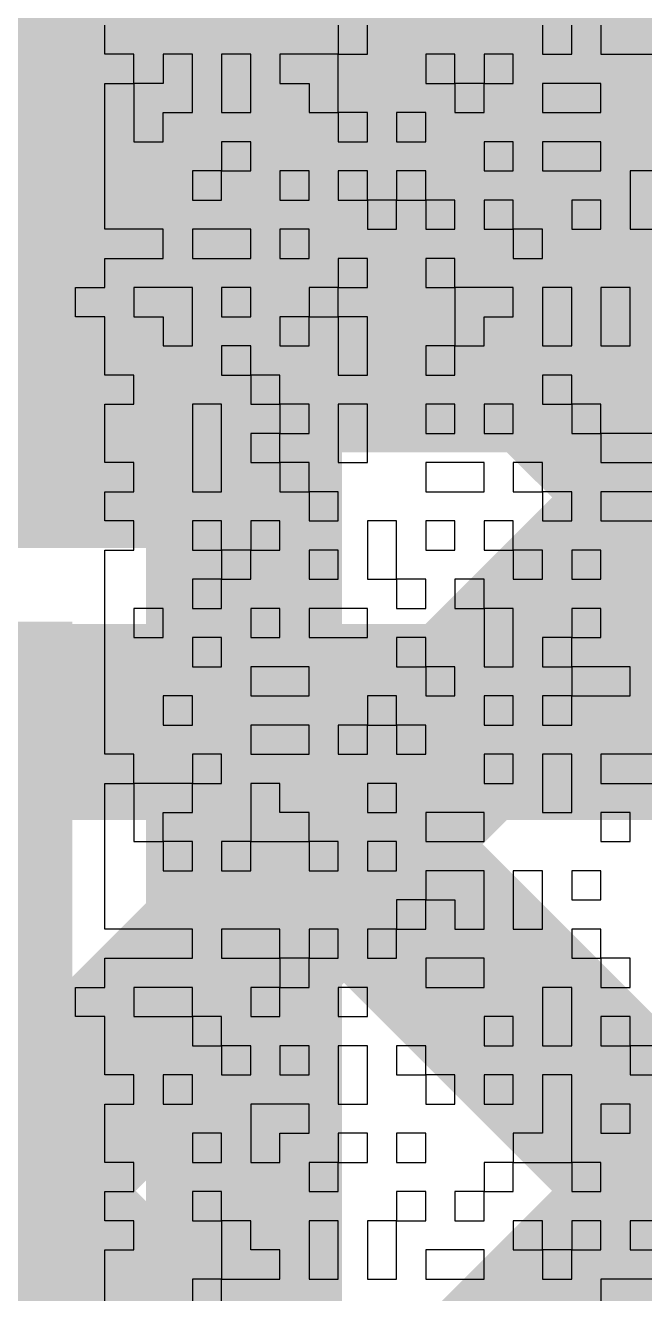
# Model space of a CAD drawing. Header units: millimetres. Extents: x 3.06 to 5.82, y 1.29 to 3.84.
# Drawn here: x 4.5691 to 4.5943, y 1.9333 to 1.985 of the extents above; entities that cross this region are included whole.
import ezdxf

# ---------------------------------------------------------------- set-up
doc = ezdxf.new("R2010")
doc.units = ezdxf.units.MM
doc.header["$MEASUREMENT"] = 0
for name, color, linetype in [('BottomLayer', 5, 'Continuous'), ('TopLayer', 1, 'Continuous'), ('TopOverlay', 2, 'Continuous'), ('TopSolder', 216, 'Continuous')]:
    doc.layers.add(name, color=color, linetype=linetype)

# ---------------------------------------------------------------- blocks, each defined once
blk = doc.blocks.new('COM_11821_59')
at = {"layer": 'TopSolder'}
for points in [[(0.129984, 0.023685), (0.062929, 0.023685), (0.129984, -0.023685), (0.062929, -0.023685)], [(0.129984, -0.039307), (0.062929, -0.039307), (0.129984, -0.086677), (0.062929, -0.086677)]]:
    blk.add_solid(points, dxfattribs=at)

msp = doc.modelspace()

# ---------------------------------------------------------------- linework, layer by layer
at = {"layer": 'BottomLayer'}
for points, const_width in [([(4.48937, 1.978598), (4.747402, 1.978598)], 0.022), ([(4.51848, 1.956598), (4.738289, 1.956598)], 0.008), ([(4.538438, 1.908), (4.587036, 1.956598)], 0.008), ([(4.548786, 1.956598), (5.014384, 1.491)], 0.008), ([(4.565, 1.906278), (4.615321, 1.956598)], 0.008), ([(4.57707, 1.956598), (5.022308, 1.511361)], 0.008)]:
    msp.add_lwpolyline(points, dxfattribs=dict(at, const_width=const_width))
at = {"layer": 'BottomLayer', "const_width": 0.004}
for points in [[(4.57507, 1.956598, 1), (4.57907, 1.956598, 1)], [(4.585037, 1.956598, 1), (4.589036, 1.956598, 1)]]:
    msp.add_lwpolyline(points, format="xyb", close=True, dxfattribs=at)
at = {"layer": 'TopLayer', "const_width": 0.008}
for points in [[(4.577984, 1.975831), (4.580154, 1.978)], [(4.577984, 1.978), (4.620887, 1.978)], [(4.577984, 1.969315), (4.577984, 1.978)], [(4.577984, 1.947546), (4.608438, 1.978)], [(4.583953, 1.978), (4.627, 1.934953)], [(4.496929, 1.969315), (4.577984, 1.969315)], [(4.577984, 1.919262), (4.627, 1.968278)], [(4.496929, 1.967693), (4.577984, 1.967693)], [(4.577984, 1.906323), (4.577984, 1.967693)], [(4.577984, 1.955684), (4.627, 1.906669)]]:
    msp.add_lwpolyline(points, dxfattribs=at)
at = {"layer": 'TopLayer', "const_width": 0.004}
for points in [[(4.575984, 1.978, 1), (4.579984, 1.978, 1)], [(4.575984, 1.978, 1), (4.579984, 1.978, 1)], [(4.578154, 1.978, 1), (4.582154, 1.978, 1)], [(4.581953, 1.978, 1), (4.585953, 1.978, 1)], [(4.575984, 1.975831, 1), (4.579984, 1.975831, 1)], [(4.575984, 1.969315, 1), (4.579984, 1.969315, 1)], [(4.575984, 1.969315, 1), (4.579984, 1.969315, 1)], [(4.575984, 1.967693, 1), (4.579984, 1.967693, 1)], [(4.575984, 1.967693, 1), (4.579984, 1.967693, 1)], [(4.575984, 1.955684, 1), (4.579984, 1.955684, 1)], [(4.575984, 1.947546, 1), (4.579984, 1.947546, 1)]]:
    msp.add_lwpolyline(points, format="xyb", close=True, dxfattribs=at)
at = {"layer": 'TopOverlay'}
for p, q in [((4.57231, 1.983827), (4.57231, 1.985016)), ((4.581824, 1.985016), (4.581824, 1.983827)), ((4.583013, 1.983827), (4.583013, 1.985016)), ((4.590149, 1.985016), (4.590149, 1.983827)), ((4.591338, 1.983827), (4.591338, 1.985016)), ((4.592528, 1.985016), (4.592528, 1.983827)), ((4.573499, 1.983827), (4.57231, 1.983827)), ((4.573499, 1.982637), (4.573499, 1.983827)), ((4.575878, 1.983827), (4.574689, 1.983827)), ((4.574689, 1.983827), (4.574689, 1.982637)), ((4.575878, 1.982637), (4.575878, 1.983827)), ((4.578256, 1.983827), (4.577067, 1.983827)), ((4.577067, 1.983827), (4.577067, 1.982637)), ((4.578256, 1.982637), (4.578256, 1.983827)), ((4.581824, 1.983827), (4.579446, 1.983827)), ((4.579446, 1.983827), (4.579446, 1.982637)), ((4.581824, 1.983827), (4.583013, 1.983827)), ((4.581824, 1.982637), (4.581824, 1.983827)), ((4.586581, 1.983827), (4.585392, 1.983827)), ((4.585392, 1.983827), (4.585392, 1.982637)), ((4.586581, 1.982637), (4.586581, 1.983827)), ((4.58896, 1.983827), (4.587771, 1.983827)), ((4.587771, 1.983827), (4.587771, 1.982637)), ((4.58896, 1.982637), (4.58896, 1.983827)), ((4.590149, 1.983827), (4.591338, 1.983827)), ((4.592528, 1.983827), (4.594906, 1.983827)), ((4.57231, 1.981448), (4.57231, 1.982637)), ((4.57231, 1.982637), (4.573499, 1.982637)), ((4.573499, 1.982637), (4.573499, 1.981448)), ((4.574689, 1.982637), (4.573499, 1.982637)), ((4.575878, 1.981448), (4.575878, 1.982637)), ((4.577067, 1.982637), (4.577067, 1.981448)), ((4.578256, 1.981448), (4.578256, 1.982637)), ((4.579446, 1.982637), (4.580635, 1.982637)), ((4.580635, 1.982637), (4.580635, 1.981448)), ((4.581824, 1.981448), (4.581824, 1.982637)), ((4.585392, 1.982637), (4.586581, 1.982637)), ((4.586581, 1.982637), (4.586581, 1.981448)), ((4.587771, 1.982637), (4.586581, 1.982637)), ((4.587771, 1.982637), (4.58896, 1.982637)), ((4.587771, 1.981448), (4.587771, 1.982637)), ((4.592528, 1.982637), (4.590149, 1.982637)), ((4.590149, 1.982637), (4.590149, 1.981448)), ((4.592528, 1.981448), (4.592528, 1.982637)), ((4.57231, 1.980259), (4.57231, 1.981448)), ((4.573499, 1.981448), (4.573499, 1.980259)), ((4.574689, 1.980259), (4.574689, 1.981448)), ((4.574689, 1.981448), (4.575878, 1.981448)), ((4.577067, 1.981448), (4.578256, 1.981448)), ((4.580635, 1.981448), (4.581824, 1.981448)), ((4.581824, 1.981448), (4.581824, 1.980259)), ((4.583013, 1.981448), (4.581824, 1.981448)), ((4.583013, 1.980259), (4.583013, 1.981448)), ((4.585392, 1.981448), (4.584203, 1.981448)), ((4.584203, 1.981448), (4.584203, 1.980259)), ((4.585392, 1.980259), (4.585392, 1.981448)), ((4.586581, 1.981448), (4.587771, 1.981448)), ((4.590149, 1.981448), (4.592528, 1.981448)), ((4.57231, 1.97907), (4.57231, 1.980259)), ((4.573499, 1.980259), (4.574689, 1.980259)), ((4.578256, 1.980259), (4.577067, 1.980259)), ((4.577067, 1.980259), (4.577067, 1.97907)), ((4.578256, 1.97907), (4.578256, 1.980259)), ((4.581824, 1.980259), (4.583013, 1.980259)), ((4.584203, 1.980259), (4.585392, 1.980259)), ((4.58896, 1.980259), (4.587771, 1.980259)), ((4.587771, 1.980259), (4.587771, 1.97907)), ((4.58896, 1.97907), (4.58896, 1.980259)), ((4.592528, 1.980259), (4.590149, 1.980259)), ((4.590149, 1.980259), (4.590149, 1.97907)), ((4.592528, 1.97907), (4.592528, 1.980259)), ((4.57231, 1.97788), (4.57231, 1.97907)), ((4.577067, 1.97907), (4.575878, 1.97907)), ((4.575878, 1.97907), (4.575878, 1.97788)), ((4.577067, 1.97907), (4.578256, 1.97907)), ((4.577067, 1.97788), (4.577067, 1.97907)), ((4.580635, 1.97907), (4.579446, 1.97907)), ((4.579446, 1.97907), (4.579446, 1.97788)), ((4.580635, 1.97788), (4.580635, 1.97907)), ((4.583013, 1.97907), (4.581824, 1.97907)), ((4.581824, 1.97907), (4.581824, 1.97788)), ((4.583013, 1.97788), (4.583013, 1.97907)), ((4.585392, 1.97907), (4.584203, 1.97907)), ((4.584203, 1.97907), (4.584203, 1.97788)), ((4.585392, 1.97788), (4.585392, 1.97907)), ((4.587771, 1.97907), (4.58896, 1.97907)), ((4.590149, 1.97907), (4.592528, 1.97907)), ((4.594906, 1.97907), (4.593717, 1.97907)), ((4.593717, 1.97907), (4.593717, 1.97788)), ((4.57231, 1.976691), (4.57231, 1.97788)), ((4.575878, 1.97788), (4.577067, 1.97788)), ((4.579446, 1.97788), (4.580635, 1.97788)), ((4.581824, 1.97788), (4.583013, 1.97788)), ((4.583013, 1.97788), (4.583013, 1.976691)), ((4.584203, 1.97788), (4.583013, 1.97788)), ((4.584203, 1.97788), (4.585392, 1.97788)), ((4.584203, 1.976691), (4.584203, 1.97788)), ((4.585392, 1.97788), (4.585392, 1.976691)), ((4.586581, 1.97788), (4.585392, 1.97788)), ((4.586581, 1.976691), (4.586581, 1.97788)), ((4.58896, 1.97788), (4.587771, 1.97788)), ((4.587771, 1.97788), (4.587771, 1.976691)), ((4.58896, 1.976691), (4.58896, 1.97788)), ((4.592528, 1.97788), (4.591338, 1.97788)), ((4.591338, 1.97788), (4.591338, 1.976691)), ((4.592528, 1.976691), (4.592528, 1.97788)), ((4.593717, 1.97788), (4.593717, 1.976691)), ((4.574689, 1.976691), (4.57231, 1.976691)), ((4.574689, 1.975502), (4.574689, 1.976691)), ((4.578256, 1.976691), (4.575878, 1.976691)), ((4.575878, 1.976691), (4.575878, 1.975502)), ((4.578256, 1.975502), (4.578256, 1.976691)), ((4.580635, 1.976691), (4.579446, 1.976691)), ((4.579446, 1.976691), (4.579446, 1.975502)), ((4.580635, 1.975502), (4.580635, 1.976691)), ((4.583013, 1.976691), (4.584203, 1.976691)), ((4.585392, 1.976691), (4.586581, 1.976691)), ((4.587771, 1.976691), (4.58896, 1.976691)), ((4.58896, 1.976691), (4.58896, 1.975502)), ((4.590149, 1.976691), (4.58896, 1.976691)), ((4.590149, 1.975502), (4.590149, 1.976691)), ((4.591338, 1.976691), (4.592528, 1.976691)), ((4.593717, 1.976691), (4.594906, 1.976691)), ((4.57231, 1.974312), (4.57231, 1.975502)), ((4.57231, 1.975502), (4.574689, 1.975502)), ((4.575878, 1.975502), (4.578256, 1.975502)), ((4.579446, 1.975502), (4.580635, 1.975502)), ((4.583013, 1.975502), (4.581824, 1.975502)), ((4.581824, 1.975502), (4.581824, 1.974312)), ((4.583013, 1.974312), (4.583013, 1.975502)), ((4.586581, 1.975502), (4.585392, 1.975502)), ((4.585392, 1.975502), (4.585392, 1.974312)), ((4.586581, 1.974312), (4.586581, 1.975502)), ((4.58896, 1.975502), (4.590149, 1.975502)), ((4.571121, 1.973123), (4.571121, 1.974312)), ((4.571121, 1.974312), (4.57231, 1.974312)), ((4.575878, 1.974312), (4.573499, 1.974312)), ((4.573499, 1.974312), (4.573499, 1.973123)), ((4.575878, 1.973123), (4.575878, 1.974312)), ((4.578256, 1.974312), (4.577067, 1.974312)), ((4.577067, 1.974312), (4.577067, 1.973123)), ((4.578256, 1.973123), (4.578256, 1.974312)), ((4.581824, 1.974312), (4.580635, 1.974312)), ((4.580635, 1.974312), (4.580635, 1.973123)), ((4.581824, 1.974312), (4.583013, 1.974312)), ((4.581824, 1.973123), (4.581824, 1.974312)), ((4.585392, 1.974312), (4.586581, 1.974312)), ((4.586581, 1.974312), (4.586581, 1.973123)), ((4.58896, 1.974312), (4.586581, 1.974312)), ((4.58896, 1.973123), (4.58896, 1.974312)), ((4.591338, 1.974312), (4.590149, 1.974312)), ((4.590149, 1.974312), (4.590149, 1.973123)), ((4.591338, 1.973123), (4.591338, 1.974312)), ((4.593717, 1.974312), (4.592528, 1.974312)), ((4.592528, 1.974312), (4.592528, 1.973123)), ((4.593717, 1.973123), (4.593717, 1.974312)), ((4.57231, 1.973123), (4.571121, 1.973123)), ((4.57231, 1.971934), (4.57231, 1.973123)), ((4.573499, 1.973123), (4.574689, 1.973123)), ((4.574689, 1.973123), (4.574689, 1.971934)), ((4.575878, 1.971934), (4.575878, 1.973123)), ((4.577067, 1.973123), (4.578256, 1.973123)), ((4.580635, 1.973123), (4.579446, 1.973123)), ((4.579446, 1.973123), (4.579446, 1.971934)), ((4.580635, 1.971934), (4.580635, 1.973123)), ((4.580635, 1.973123), (4.581824, 1.973123)), ((4.581824, 1.973123), (4.581824, 1.971934)), ((4.583013, 1.973123), (4.581824, 1.973123)), ((4.583013, 1.971934), (4.583013, 1.973123)), ((4.586581, 1.973123), (4.586581, 1.971934)), ((4.587771, 1.971934), (4.587771, 1.973123)), ((4.587771, 1.973123), (4.58896, 1.973123)), ((4.590149, 1.973123), (4.590149, 1.971934)), ((4.591338, 1.971934), (4.591338, 1.973123)), ((4.592528, 1.973123), (4.592528, 1.971934)), ((4.593717, 1.971934), (4.593717, 1.973123)), ((4.57231, 1.970745), (4.57231, 1.971934)), ((4.574689, 1.971934), (4.575878, 1.971934)), ((4.578256, 1.971934), (4.577067, 1.971934)), ((4.577067, 1.971934), (4.577067, 1.970745)), ((4.578256, 1.970745), (4.578256, 1.971934)), ((4.579446, 1.971934), (4.580635, 1.971934)), ((4.581824, 1.971934), (4.581824, 1.970745)), ((4.583013, 1.970745), (4.583013, 1.971934)), ((4.586581, 1.971934), (4.585392, 1.971934)), ((4.585392, 1.971934), (4.585392, 1.970745)), ((4.586581, 1.971934), (4.587771, 1.971934)), ((4.586581, 1.970745), (4.586581, 1.971934)), ((4.590149, 1.971934), (4.591338, 1.971934)), ((4.592528, 1.971934), (4.593717, 1.971934)), ((4.573499, 1.970745), (4.57231, 1.970745)), ((4.573499, 1.969556), (4.573499, 1.970745)), ((4.577067, 1.970745), (4.578256, 1.970745)), ((4.578256, 1.970745), (4.578256, 1.969556)), ((4.579446, 1.970745), (4.578256, 1.970745)), ((4.579446, 1.969556), (4.579446, 1.970745)), ((4.581824, 1.970745), (4.583013, 1.970745)), ((4.585392, 1.970745), (4.586581, 1.970745)), ((4.591338, 1.970745), (4.590149, 1.970745)), ((4.590149, 1.970745), (4.590149, 1.969556)), ((4.591338, 1.969556), (4.591338, 1.970745)), ((4.57231, 1.968366), (4.57231, 1.969556)), ((4.57231, 1.969556), (4.573499, 1.969556)), ((4.577067, 1.969556), (4.575878, 1.969556)), ((4.575878, 1.969556), (4.575878, 1.968366)), ((4.577067, 1.968366), (4.577067, 1.969556)), ((4.578256, 1.969556), (4.579446, 1.969556)), ((4.579446, 1.969556), (4.579446, 1.968366)), ((4.580635, 1.969556), (4.579446, 1.969556)), ((4.580635, 1.968366), (4.580635, 1.969556)), ((4.583013, 1.969556), (4.581824, 1.969556)), ((4.581824, 1.969556), (4.581824, 1.968366)), ((4.583013, 1.968366), (4.583013, 1.969556)), ((4.586581, 1.969556), (4.585392, 1.969556)), ((4.585392, 1.969556), (4.585392, 1.968366)), ((4.586581, 1.968366), (4.586581, 1.969556)), ((4.58896, 1.969556), (4.587771, 1.969556)), ((4.587771, 1.969556), (4.587771, 1.968366)), ((4.58896, 1.968366), (4.58896, 1.969556)), ((4.590149, 1.969556), (4.591338, 1.969556)), ((4.591338, 1.969556), (4.591338, 1.968366)), ((4.592528, 1.969556), (4.591338, 1.969556)), ((4.592528, 1.968366), (4.592528, 1.969556)), ((4.57231, 1.967177), (4.57231, 1.968366)), ((4.575878, 1.968366), (4.575878, 1.967177)), ((4.577067, 1.967177), (4.577067, 1.968366)), ((4.579446, 1.968366), (4.578256, 1.968366)), ((4.578256, 1.968366), (4.578256, 1.967177)), ((4.579446, 1.968366), (4.580635, 1.968366)), ((4.579446, 1.967177), (4.579446, 1.968366)), ((4.581824, 1.968366), (4.581824, 1.967177)), ((4.583013, 1.967177), (4.583013, 1.968366)), ((4.585392, 1.968366), (4.586581, 1.968366)), ((4.587771, 1.968366), (4.58896, 1.968366)), ((4.591338, 1.968366), (4.592528, 1.968366)), ((4.592528, 1.968366), (4.592528, 1.967177)), ((4.594906, 1.968366), (4.592528, 1.968366)), ((4.573499, 1.967177), (4.57231, 1.967177)), ((4.573499, 1.965988), (4.573499, 1.967177)), ((4.575878, 1.967177), (4.575878, 1.965988)), ((4.577067, 1.965988), (4.577067, 1.967177)), ((4.578256, 1.967177), (4.579446, 1.967177)), ((4.579446, 1.967177), (4.579446, 1.965988)), ((4.580635, 1.967177), (4.579446, 1.967177)), ((4.580635, 1.965988), (4.580635, 1.967177)), ((4.581824, 1.967177), (4.583013, 1.967177)), ((4.587771, 1.967177), (4.585392, 1.967177)), ((4.585392, 1.967177), (4.585392, 1.965988)), ((4.587771, 1.965988), (4.587771, 1.967177)), ((4.590149, 1.967177), (4.58896, 1.967177)), ((4.58896, 1.967177), (4.58896, 1.965988)), ((4.590149, 1.965988), (4.590149, 1.967177)), ((4.592528, 1.967177), (4.594906, 1.967177)), ((4.57231, 1.964798), (4.57231, 1.965988)), ((4.57231, 1.965988), (4.573499, 1.965988)), ((4.575878, 1.965988), (4.577067, 1.965988)), ((4.579446, 1.965988), (4.580635, 1.965988)), ((4.580635, 1.965988), (4.580635, 1.964798)), ((4.581824, 1.965988), (4.580635, 1.965988)), ((4.581824, 1.964798), (4.581824, 1.965988)), ((4.585392, 1.965988), (4.587771, 1.965988)), ((4.58896, 1.965988), (4.590149, 1.965988)), ((4.590149, 1.965988), (4.590149, 1.964798)), ((4.591338, 1.965988), (4.590149, 1.965988)), ((4.591338, 1.964798), (4.591338, 1.965988)), ((4.594906, 1.965988), (4.592528, 1.965988)), ((4.592528, 1.965988), (4.592528, 1.964798)), ((4.573499, 1.964798), (4.57231, 1.964798)), ((4.573499, 1.963609), (4.573499, 1.964798)), ((4.577067, 1.964798), (4.575878, 1.964798)), ((4.575878, 1.964798), (4.575878, 1.963609)), ((4.577067, 1.963609), (4.577067, 1.964798)), ((4.579446, 1.964798), (4.578256, 1.964798)), ((4.578256, 1.964798), (4.578256, 1.963609)), ((4.579446, 1.963609), (4.579446, 1.964798)), ((4.580635, 1.964798), (4.581824, 1.964798)), ((4.584203, 1.964798), (4.583013, 1.964798)), ((4.583013, 1.964798), (4.583013, 1.963609)), ((4.584203, 1.963609), (4.584203, 1.964798)), ((4.586581, 1.964798), (4.585392, 1.964798)), ((4.585392, 1.964798), (4.585392, 1.963609)), ((4.586581, 1.963609), (4.586581, 1.964798)), ((4.58896, 1.964798), (4.587771, 1.964798)), ((4.587771, 1.964798), (4.587771, 1.963609)), ((4.58896, 1.963609), (4.58896, 1.964798)), ((4.590149, 1.964798), (4.591338, 1.964798)), ((4.592528, 1.964798), (4.594906, 1.964798)), ((4.57231, 1.96242), (4.57231, 1.963609)), ((4.57231, 1.963609), (4.573499, 1.963609)), ((4.575878, 1.963609), (4.577067, 1.963609)), ((4.577067, 1.963609), (4.577067, 1.96242)), ((4.578256, 1.963609), (4.577067, 1.963609)), ((4.578256, 1.963609), (4.579446, 1.963609)), ((4.578256, 1.96242), (4.578256, 1.963609)), ((4.581824, 1.963609), (4.580635, 1.963609)), ((4.580635, 1.963609), (4.580635, 1.96242)), ((4.581824, 1.96242), (4.581824, 1.963609)), ((4.583013, 1.963609), (4.583013, 1.96242)), ((4.584203, 1.96242), (4.584203, 1.963609)), ((4.585392, 1.963609), (4.586581, 1.963609)), ((4.587771, 1.963609), (4.58896, 1.963609)), ((4.58896, 1.963609), (4.58896, 1.96242)), ((4.590149, 1.963609), (4.58896, 1.963609)), ((4.590149, 1.96242), (4.590149, 1.963609)), ((4.592528, 1.963609), (4.591338, 1.963609)), ((4.591338, 1.963609), (4.591338, 1.96242)), ((4.592528, 1.96242), (4.592528, 1.963609)), ((4.57231, 1.961231), (4.57231, 1.96242)), ((4.577067, 1.96242), (4.575878, 1.96242)), ((4.575878, 1.96242), (4.575878, 1.961231)), ((4.577067, 1.96242), (4.578256, 1.96242)), ((4.577067, 1.961231), (4.577067, 1.96242)), ((4.580635, 1.96242), (4.581824, 1.96242)), ((4.583013, 1.96242), (4.584203, 1.96242)), ((4.584203, 1.96242), (4.584203, 1.961231)), ((4.585392, 1.96242), (4.584203, 1.96242)), ((4.585392, 1.961231), (4.585392, 1.96242)), ((4.587771, 1.96242), (4.586581, 1.96242)), ((4.586581, 1.96242), (4.586581, 1.961231)), ((4.587771, 1.961231), (4.587771, 1.96242)), ((4.58896, 1.96242), (4.590149, 1.96242)), ((4.591338, 1.96242), (4.592528, 1.96242)), ((4.57231, 1.960041), (4.57231, 1.961231)), ((4.574689, 1.961231), (4.573499, 1.961231)), ((4.573499, 1.961231), (4.573499, 1.960041)), ((4.574689, 1.960041), (4.574689, 1.961231)), ((4.575878, 1.961231), (4.577067, 1.961231)), ((4.579446, 1.961231), (4.578256, 1.961231)), ((4.578256, 1.961231), (4.578256, 1.960041)), ((4.579446, 1.960041), (4.579446, 1.961231)), ((4.583013, 1.961231), (4.580635, 1.961231)), ((4.580635, 1.961231), (4.580635, 1.960041)), ((4.583013, 1.960041), (4.583013, 1.961231)), ((4.584203, 1.961231), (4.585392, 1.961231)), ((4.586581, 1.961231), (4.587771, 1.961231)), ((4.587771, 1.961231), (4.587771, 1.960041)), ((4.58896, 1.961231), (4.587771, 1.961231)), ((4.58896, 1.960041), (4.58896, 1.961231)), ((4.592528, 1.961231), (4.591338, 1.961231)), ((4.591338, 1.961231), (4.591338, 1.960041)), ((4.592528, 1.960041), (4.592528, 1.961231)), ((4.57231, 1.958852), (4.57231, 1.960041)), ((4.573499, 1.960041), (4.574689, 1.960041)), ((4.577067, 1.960041), (4.575878, 1.960041)), ((4.575878, 1.960041), (4.575878, 1.958852)), ((4.577067, 1.958852), (4.577067, 1.960041)), ((4.578256, 1.960041), (4.579446, 1.960041)), ((4.580635, 1.960041), (4.583013, 1.960041)), ((4.585392, 1.960041), (4.584203, 1.960041)), ((4.584203, 1.960041), (4.584203, 1.958852)), ((4.585392, 1.958852), (4.585392, 1.960041)), ((4.587771, 1.960041), (4.587771, 1.958852)), ((4.58896, 1.958852), (4.58896, 1.960041)), ((4.591338, 1.960041), (4.590149, 1.960041)), ((4.590149, 1.960041), (4.590149, 1.958852)), ((4.591338, 1.960041), (4.592528, 1.960041)), ((4.591338, 1.958852), (4.591338, 1.960041)), ((4.57231, 1.957663), (4.57231, 1.958852)), ((4.575878, 1.958852), (4.577067, 1.958852)), ((4.580635, 1.958852), (4.578256, 1.958852)), ((4.578256, 1.958852), (4.578256, 1.957663)), ((4.580635, 1.957663), (4.580635, 1.958852)), ((4.584203, 1.958852), (4.585392, 1.958852)), ((4.585392, 1.958852), (4.585392, 1.957663)), ((4.586581, 1.958852), (4.585392, 1.958852)), ((4.586581, 1.957663), (4.586581, 1.958852)), ((4.587771, 1.958852), (4.58896, 1.958852)), ((4.590149, 1.958852), (4.591338, 1.958852)), ((4.591338, 1.958852), (4.591338, 1.957663)), ((4.593717, 1.958852), (4.591338, 1.958852)), ((4.593717, 1.957663), (4.593717, 1.958852)), ((4.57231, 1.956474), (4.57231, 1.957663)), ((4.575878, 1.957663), (4.574689, 1.957663)), ((4.574689, 1.957663), (4.574689, 1.956474)), ((4.575878, 1.956474), (4.575878, 1.957663)), ((4.578256, 1.957663), (4.580635, 1.957663)), ((4.584203, 1.957663), (4.583013, 1.957663)), ((4.583013, 1.957663), (4.583013, 1.956474)), ((4.584203, 1.956474), (4.584203, 1.957663)), ((4.585392, 1.957663), (4.586581, 1.957663)), ((4.58896, 1.957663), (4.587771, 1.957663)), ((4.587771, 1.957663), (4.587771, 1.956474)), ((4.58896, 1.956474), (4.58896, 1.957663)), ((4.591338, 1.957663), (4.590149, 1.957663)), ((4.590149, 1.957663), (4.590149, 1.956474)), ((4.591338, 1.957663), (4.593717, 1.957663)), ((4.591338, 1.956474), (4.591338, 1.957663)), ((4.57231, 1.955284), (4.57231, 1.956474)), ((4.574689, 1.956474), (4.575878, 1.956474)), ((4.580635, 1.956474), (4.578256, 1.956474)), ((4.578256, 1.956474), (4.578256, 1.955284)), ((4.580635, 1.955284), (4.580635, 1.956474)), ((4.583013, 1.956474), (4.581824, 1.956474)), ((4.581824, 1.956474), (4.581824, 1.955284)), ((4.583013, 1.956474), (4.584203, 1.956474)), ((4.583013, 1.955284), (4.583013, 1.956474)), ((4.584203, 1.956474), (4.584203, 1.955284)), ((4.585392, 1.956474), (4.584203, 1.956474)), ((4.585392, 1.955284), (4.585392, 1.956474)), ((4.587771, 1.956474), (4.58896, 1.956474)), ((4.590149, 1.956474), (4.591338, 1.956474)), ((4.573499, 1.955284), (4.57231, 1.955284)), ((4.573499, 1.954095), (4.573499, 1.955284)), ((4.577067, 1.955284), (4.575878, 1.955284)), ((4.575878, 1.955284), (4.575878, 1.954095)), ((4.577067, 1.954095), (4.577067, 1.955284)), ((4.578256, 1.955284), (4.580635, 1.955284)), ((4.581824, 1.955284), (4.583013, 1.955284)), ((4.584203, 1.955284), (4.585392, 1.955284)), ((4.58896, 1.955284), (4.587771, 1.955284)), ((4.587771, 1.955284), (4.587771, 1.954095)), ((4.58896, 1.954095), (4.58896, 1.955284)), ((4.591338, 1.955284), (4.590149, 1.955284)), ((4.590149, 1.955284), (4.590149, 1.954095)), ((4.591338, 1.954095), (4.591338, 1.955284)), ((4.594906, 1.955284), (4.592528, 1.955284)), ((4.592528, 1.955284), (4.592528, 1.954095)), ((4.57231, 1.952906), (4.57231, 1.954095)), ((4.57231, 1.954095), (4.573499, 1.954095)), ((4.573499, 1.954095), (4.573499, 1.952906)), ((4.575878, 1.954095), (4.573499, 1.954095)), ((4.575878, 1.952906), (4.575878, 1.954095)), ((4.575878, 1.954095), (4.577067, 1.954095)), ((4.579446, 1.954095), (4.578256, 1.954095)), ((4.578256, 1.954095), (4.578256, 1.952906)), ((4.579446, 1.952906), (4.579446, 1.954095)), ((4.584203, 1.954095), (4.583013, 1.954095)), ((4.583013, 1.954095), (4.583013, 1.952906)), ((4.584203, 1.952906), (4.584203, 1.954095)), ((4.587771, 1.954095), (4.58896, 1.954095)), ((4.590149, 1.954095), (4.590149, 1.952906)), ((4.591338, 1.952906), (4.591338, 1.954095)), ((4.592528, 1.954095), (4.594906, 1.954095)), ((4.57231, 1.951717), (4.57231, 1.952906)), ((4.573499, 1.952906), (4.573499, 1.951717)), ((4.574689, 1.951717), (4.574689, 1.952906)), ((4.574689, 1.952906), (4.575878, 1.952906)), ((4.578256, 1.952906), (4.578256, 1.951717)), ((4.580635, 1.952906), (4.579446, 1.952906)), ((4.580635, 1.951717), (4.580635, 1.952906)), ((4.583013, 1.952906), (4.584203, 1.952906)), ((4.587771, 1.952906), (4.585392, 1.952906)), ((4.585392, 1.952906), (4.585392, 1.951717)), ((4.587771, 1.951717), (4.587771, 1.952906)), ((4.590149, 1.952906), (4.591338, 1.952906)), ((4.593717, 1.952906), (4.592528, 1.952906)), ((4.592528, 1.952906), (4.592528, 1.951717)), ((4.593717, 1.951717), (4.593717, 1.952906)), ((4.57231, 1.950527), (4.57231, 1.951717)), ((4.573499, 1.951717), (4.574689, 1.951717)), ((4.574689, 1.951717), (4.574689, 1.950527)), ((4.575878, 1.951717), (4.574689, 1.951717)), ((4.575878, 1.950527), (4.575878, 1.951717)), ((4.578256, 1.951717), (4.577067, 1.951717)), ((4.577067, 1.951717), (4.577067, 1.950527)), ((4.578256, 1.951717), (4.580635, 1.951717)), ((4.578256, 1.950527), (4.578256, 1.951717)), ((4.580635, 1.951717), (4.580635, 1.950527)), ((4.581824, 1.951717), (4.580635, 1.951717)), ((4.581824, 1.950527), (4.581824, 1.951717)), ((4.584203, 1.951717), (4.583013, 1.951717)), ((4.583013, 1.951717), (4.583013, 1.950527)), ((4.584203, 1.950527), (4.584203, 1.951717)), ((4.585392, 1.951717), (4.587771, 1.951717)), ((4.592528, 1.951717), (4.593717, 1.951717)), ((4.57231, 1.949338), (4.57231, 1.950527)), ((4.574689, 1.950527), (4.575878, 1.950527)), ((4.577067, 1.950527), (4.578256, 1.950527)), ((4.580635, 1.950527), (4.581824, 1.950527)), ((4.583013, 1.950527), (4.584203, 1.950527)), ((4.587771, 1.950527), (4.585392, 1.950527)), ((4.585392, 1.950527), (4.585392, 1.949338)), ((4.587771, 1.949338), (4.587771, 1.950527)), ((4.590149, 1.950527), (4.58896, 1.950527)), ((4.58896, 1.950527), (4.58896, 1.949338)), ((4.590149, 1.949338), (4.590149, 1.950527)), ((4.592528, 1.950527), (4.591338, 1.950527)), ((4.591338, 1.950527), (4.591338, 1.949338)), ((4.592528, 1.949338), (4.592528, 1.950527)), ((4.57231, 1.948149), (4.57231, 1.949338)), ((4.585392, 1.949338), (4.584203, 1.949338)), ((4.584203, 1.949338), (4.584203, 1.948149)), ((4.585392, 1.949338), (4.586581, 1.949338)), ((4.585392, 1.948149), (4.585392, 1.949338)), ((4.586581, 1.949338), (4.586581, 1.948149)), ((4.587771, 1.948149), (4.587771, 1.949338)), ((4.58896, 1.949338), (4.58896, 1.948149)), ((4.590149, 1.948149), (4.590149, 1.949338)), ((4.591338, 1.949338), (4.592528, 1.949338)), ((4.575878, 1.948149), (4.57231, 1.948149)), ((4.575878, 1.94696), (4.575878, 1.948149)), ((4.579446, 1.948149), (4.577067, 1.948149)), ((4.577067, 1.948149), (4.577067, 1.94696)), ((4.579446, 1.94696), (4.579446, 1.948149)), ((4.581824, 1.948149), (4.580635, 1.948149)), ((4.580635, 1.948149), (4.580635, 1.94696)), ((4.581824, 1.94696), (4.581824, 1.948149)), ((4.584203, 1.948149), (4.583013, 1.948149)), ((4.583013, 1.948149), (4.583013, 1.94696)), ((4.584203, 1.948149), (4.585392, 1.948149)), ((4.584203, 1.94696), (4.584203, 1.948149)), ((4.586581, 1.948149), (4.587771, 1.948149)), ((4.58896, 1.948149), (4.590149, 1.948149)), ((4.592528, 1.948149), (4.591338, 1.948149)), ((4.591338, 1.948149), (4.591338, 1.94696)), ((4.592528, 1.94696), (4.592528, 1.948149)), ((4.57231, 1.94577), (4.57231, 1.94696)), ((4.57231, 1.94696), (4.575878, 1.94696)), ((4.577067, 1.94696), (4.579446, 1.94696)), ((4.579446, 1.94696), (4.579446, 1.94577)), ((4.580635, 1.94696), (4.579446, 1.94696)), ((4.580635, 1.94696), (4.581824, 1.94696)), ((4.580635, 1.94577), (4.580635, 1.94696)), ((4.583013, 1.94696), (4.584203, 1.94696)), ((4.587771, 1.94696), (4.585392, 1.94696)), ((4.585392, 1.94696), (4.585392, 1.94577)), ((4.587771, 1.94577), (4.587771, 1.94696)), ((4.591338, 1.94696), (4.592528, 1.94696)), ((4.592528, 1.94696), (4.592528, 1.94577)), ((4.593717, 1.94696), (4.592528, 1.94696)), ((4.593717, 1.94577), (4.593717, 1.94696)), ((4.571121, 1.944581), (4.571121, 1.94577)), ((4.571121, 1.94577), (4.57231, 1.94577)), ((4.575878, 1.94577), (4.573499, 1.94577)), ((4.573499, 1.94577), (4.573499, 1.944581)), ((4.575878, 1.944581), (4.575878, 1.94577)), ((4.579446, 1.94577), (4.578256, 1.94577)), ((4.578256, 1.94577), (4.578256, 1.944581)), ((4.579446, 1.94577), (4.580635, 1.94577)), ((4.579446, 1.944581), (4.579446, 1.94577)), ((4.583013, 1.94577), (4.581824, 1.94577)), ((4.581824, 1.94577), (4.581824, 1.944581)), ((4.583013, 1.944581), (4.583013, 1.94577)), ((4.585392, 1.94577), (4.587771, 1.94577)), ((4.591338, 1.94577), (4.590149, 1.94577)), ((4.590149, 1.94577), (4.590149, 1.944581)), ((4.591338, 1.944581), (4.591338, 1.94577)), ((4.592528, 1.94577), (4.593717, 1.94577)), ((4.57231, 1.944581), (4.571121, 1.944581)), ((4.57231, 1.943392), (4.57231, 1.944581)), ((4.573499, 1.944581), (4.575878, 1.944581)), ((4.575878, 1.944581), (4.575878, 1.943392)), ((4.577067, 1.944581), (4.575878, 1.944581)), ((4.577067, 1.943392), (4.577067, 1.944581)), ((4.578256, 1.944581), (4.579446, 1.944581)), ((4.581824, 1.944581), (4.583013, 1.944581)), ((4.58896, 1.944581), (4.587771, 1.944581)), ((4.587771, 1.944581), (4.587771, 1.943392)), ((4.58896, 1.943392), (4.58896, 1.944581)), ((4.590149, 1.944581), (4.590149, 1.943392)), ((4.591338, 1.943392), (4.591338, 1.944581)), ((4.593717, 1.944581), (4.592528, 1.944581)), ((4.592528, 1.944581), (4.592528, 1.943392)), ((4.593717, 1.943392), (4.593717, 1.944581)), ((4.57231, 1.942203), (4.57231, 1.943392)), ((4.575878, 1.943392), (4.577067, 1.943392)), ((4.577067, 1.943392), (4.577067, 1.942203)), ((4.578256, 1.943392), (4.577067, 1.943392)), ((4.578256, 1.942203), (4.578256, 1.943392)), ((4.580635, 1.943392), (4.579446, 1.943392)), ((4.579446, 1.943392), (4.579446, 1.942203)), ((4.580635, 1.942203), (4.580635, 1.943392)), ((4.583013, 1.943392), (4.581824, 1.943392)), ((4.581824, 1.943392), (4.581824, 1.942203)), ((4.583013, 1.942203), (4.583013, 1.943392)), ((4.585392, 1.943392), (4.584203, 1.943392)), ((4.584203, 1.943392), (4.584203, 1.942203)), ((4.585392, 1.942203), (4.585392, 1.943392)), ((4.587771, 1.943392), (4.58896, 1.943392)), ((4.590149, 1.943392), (4.591338, 1.943392)), ((4.592528, 1.943392), (4.593717, 1.943392)), ((4.593717, 1.943392), (4.593717, 1.942203)), ((4.594906, 1.943392), (4.593717, 1.943392)), ((4.573499, 1.942203), (4.57231, 1.942203)), ((4.573499, 1.941013), (4.573499, 1.942203)), ((4.575878, 1.942203), (4.574689, 1.942203)), ((4.574689, 1.942203), (4.574689, 1.941013)), ((4.575878, 1.941013), (4.575878, 1.942203)), ((4.577067, 1.942203), (4.578256, 1.942203)), ((4.579446, 1.942203), (4.580635, 1.942203)), ((4.581824, 1.942203), (4.581824, 1.941013)), ((4.583013, 1.941013), (4.583013, 1.942203)), ((4.584203, 1.942203), (4.585392, 1.942203)), ((4.585392, 1.942203), (4.585392, 1.941013)), ((4.586581, 1.942203), (4.585392, 1.942203)), ((4.586581, 1.941013), (4.586581, 1.942203)), ((4.58896, 1.942203), (4.587771, 1.942203)), ((4.587771, 1.942203), (4.587771, 1.941013)), ((4.58896, 1.941013), (4.58896, 1.942203)), ((4.591338, 1.942203), (4.590149, 1.942203)), ((4.590149, 1.942203), (4.590149, 1.941013)), ((4.591338, 1.941013), (4.591338, 1.942203)), ((4.593717, 1.942203), (4.594906, 1.942203)), ((4.57231, 1.939824), (4.57231, 1.941013)), ((4.57231, 1.941013), (4.573499, 1.941013)), ((4.574689, 1.941013), (4.575878, 1.941013)), ((4.580635, 1.941013), (4.578256, 1.941013)), ((4.578256, 1.941013), (4.578256, 1.939824)), ((4.580635, 1.939824), (4.580635, 1.941013)), ((4.581824, 1.941013), (4.583013, 1.941013)), ((4.585392, 1.941013), (4.586581, 1.941013)), ((4.587771, 1.941013), (4.58896, 1.941013)), ((4.590149, 1.941013), (4.590149, 1.939824)), ((4.591338, 1.939824), (4.591338, 1.941013)), ((4.593717, 1.941013), (4.592528, 1.941013)), ((4.592528, 1.941013), (4.592528, 1.939824)), ((4.593717, 1.939824), (4.593717, 1.941013)), ((4.57231, 1.938635), (4.57231, 1.939824)), ((4.577067, 1.939824), (4.575878, 1.939824)), ((4.575878, 1.939824), (4.575878, 1.938635)), ((4.577067, 1.938635), (4.577067, 1.939824)), ((4.578256, 1.939824), (4.578256, 1.938635)), ((4.579446, 1.938635), (4.579446, 1.939824)), ((4.579446, 1.939824), (4.580635, 1.939824)), ((4.583013, 1.939824), (4.581824, 1.939824)), ((4.581824, 1.939824), (4.581824, 1.938635)), ((4.583013, 1.938635), (4.583013, 1.939824)), ((4.585392, 1.939824), (4.584203, 1.939824)), ((4.584203, 1.939824), (4.584203, 1.938635)), ((4.585392, 1.938635), (4.585392, 1.939824)), ((4.590149, 1.939824), (4.58896, 1.939824)), ((4.58896, 1.939824), (4.58896, 1.938635)), ((4.591338, 1.938635), (4.591338, 1.939824)), ((4.592528, 1.939824), (4.593717, 1.939824)), ((4.573499, 1.938635), (4.57231, 1.938635)), ((4.573499, 1.937446), (4.573499, 1.938635)), ((4.575878, 1.938635), (4.577067, 1.938635)), ((4.578256, 1.938635), (4.579446, 1.938635)), ((4.581824, 1.938635), (4.580635, 1.938635)), ((4.580635, 1.938635), (4.580635, 1.937446)), ((4.581824, 1.938635), (4.583013, 1.938635)), ((4.581824, 1.937446), (4.581824, 1.938635)), ((4.584203, 1.938635), (4.585392, 1.938635)), ((4.58896, 1.938635), (4.587771, 1.938635)), ((4.587771, 1.938635), (4.587771, 1.937446)), ((4.58896, 1.938635), (4.591338, 1.938635)), ((4.58896, 1.937446), (4.58896, 1.938635)), ((4.591338, 1.938635), (4.591338, 1.937446)), ((4.592528, 1.938635), (4.591338, 1.938635)), ((4.592528, 1.937446), (4.592528, 1.938635)), ((4.57231, 1.936256), (4.57231, 1.937446)), ((4.57231, 1.937446), (4.573499, 1.937446)), ((4.577067, 1.937446), (4.575878, 1.937446)), ((4.575878, 1.937446), (4.575878, 1.936256)), ((4.577067, 1.936256), (4.577067, 1.937446)), ((4.580635, 1.937446), (4.581824, 1.937446)), ((4.585392, 1.937446), (4.584203, 1.937446)), ((4.584203, 1.937446), (4.584203, 1.936256)), ((4.585392, 1.936256), (4.585392, 1.937446)), ((4.587771, 1.937446), (4.586581, 1.937446)), ((4.586581, 1.937446), (4.586581, 1.936256)), ((4.587771, 1.937446), (4.58896, 1.937446)), ((4.587771, 1.936256), (4.587771, 1.937446)), ((4.591338, 1.937446), (4.592528, 1.937446)), ((4.573499, 1.936256), (4.57231, 1.936256)), ((4.573499, 1.935067), (4.573499, 1.936256)), ((4.575878, 1.936256), (4.577067, 1.936256)), ((4.577067, 1.936256), (4.577067, 1.935067)), ((4.578256, 1.936256), (4.577067, 1.936256)), ((4.578256, 1.935067), (4.578256, 1.936256)), ((4.581824, 1.936256), (4.580635, 1.936256)), ((4.580635, 1.936256), (4.580635, 1.935067)), ((4.581824, 1.935067), (4.581824, 1.936256)), ((4.584203, 1.936256), (4.583013, 1.936256)), ((4.583013, 1.936256), (4.583013, 1.935067)), ((4.584203, 1.936256), (4.585392, 1.936256)), ((4.584203, 1.935067), (4.584203, 1.936256)), ((4.586581, 1.936256), (4.587771, 1.936256)), ((4.590149, 1.936256), (4.58896, 1.936256)), ((4.58896, 1.936256), (4.58896, 1.935067)), ((4.590149, 1.935067), (4.590149, 1.936256)), ((4.592528, 1.936256), (4.591338, 1.936256)), ((4.591338, 1.936256), (4.591338, 1.935067)), ((4.592528, 1.935067), (4.592528, 1.936256)), ((4.594906, 1.936256), (4.593717, 1.936256)), ((4.593717, 1.936256), (4.593717, 1.935067)), ((4.57231, 1.933878), (4.57231, 1.935067)), ((4.57231, 1.935067), (4.573499, 1.935067)), ((4.577067, 1.935067), (4.577067, 1.933878)), ((4.579446, 1.935067), (4.578256, 1.935067)), ((4.579446, 1.933878), (4.579446, 1.935067)), ((4.580635, 1.935067), (4.580635, 1.933878)), ((4.581824, 1.933878), (4.581824, 1.935067)), ((4.583013, 1.935067), (4.583013, 1.933878)), ((4.584203, 1.933878), (4.584203, 1.935067)), ((4.587771, 1.935067), (4.585392, 1.935067)), ((4.585392, 1.935067), (4.585392, 1.933878)), ((4.587771, 1.933878), (4.587771, 1.935067)), ((4.58896, 1.935067), (4.590149, 1.935067)), ((4.590149, 1.935067), (4.590149, 1.933878)), ((4.591338, 1.935067), (4.590149, 1.935067)), ((4.591338, 1.935067), (4.592528, 1.935067)), ((4.591338, 1.933878), (4.591338, 1.935067)), ((4.593717, 1.935067), (4.594906, 1.935067)), ((4.57231, 1.932689), (4.57231, 1.933878)), ((4.577067, 1.933878), (4.575878, 1.933878)), ((4.575878, 1.933878), (4.575878, 1.932689)), ((4.577067, 1.933878), (4.579446, 1.933878)), ((4.577067, 1.932689), (4.577067, 1.933878)), ((4.580635, 1.933878), (4.581824, 1.933878)), ((4.583013, 1.933878), (4.584203, 1.933878)), ((4.585392, 1.933878), (4.587771, 1.933878)), ((4.590149, 1.933878), (4.591338, 1.933878)), ((4.594906, 1.933878), (4.592528, 1.933878)), ((4.592528, 1.933878), (4.592528, 1.932689))]:
    msp.add_line(p, q, dxfattribs=at)

# ---------------------------------------------------------------- block references
msp.add_blockref('COM_11821_59', (4.441, 2))

doc.saveas('drawing.dxf')
